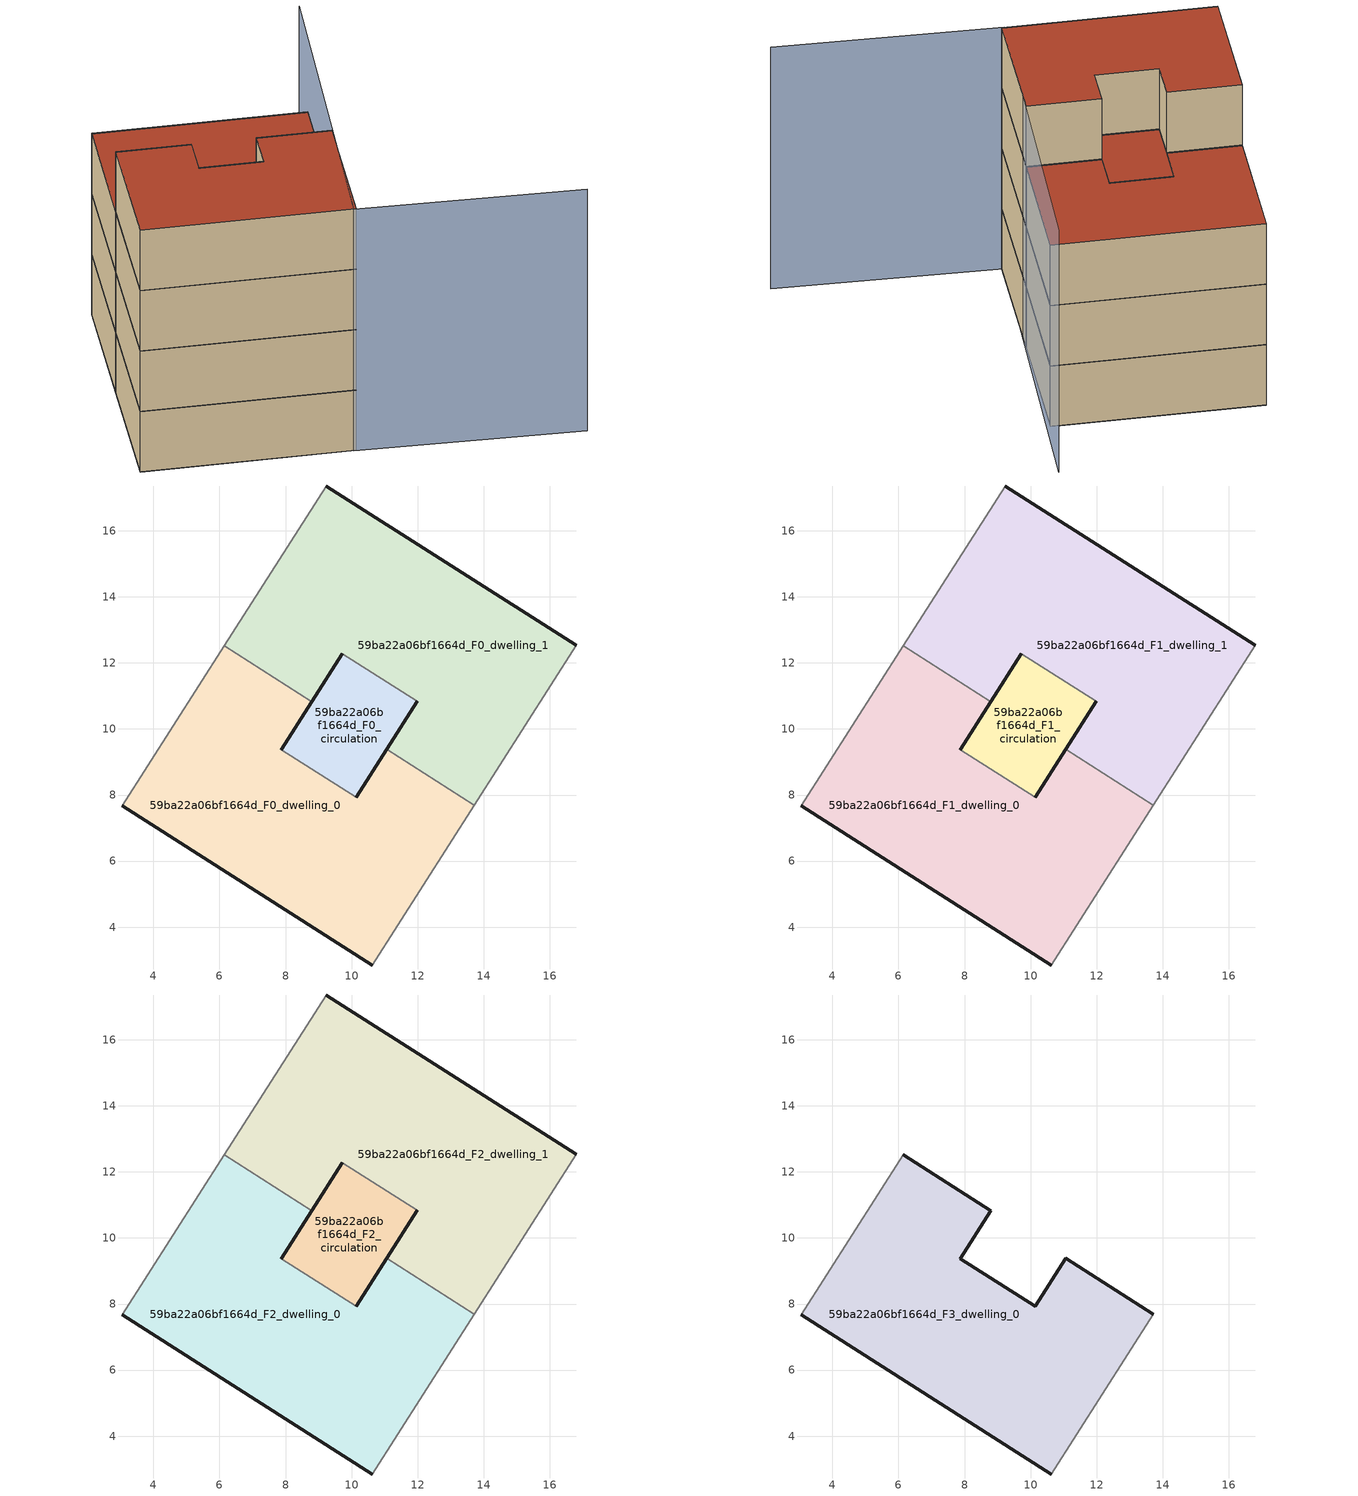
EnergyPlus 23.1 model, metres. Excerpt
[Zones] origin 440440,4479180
59ba22a06bf1664d_F0_dwelling_0
 floor ground (EU_floor_Construction): 10.62,2.85 13.71,7.69 11.06,9.38 10.14,7.93 7.87,9.38 8.8,10.83 6.15,12.51 3.06,7.67 z0
 wall outside (EU_wall_Construction): 8.8,10.83 7.87,9.38 / 10.14,7.93 11.06,9.38 / 10.62,2.85 3.06,7.67 z0:3
 wall to 59ba22a06bf1664d_F0_dwelling_1 (EU_wall_Construction): 6.15,12.51 8.8,10.83 / 11.06,9.38 13.71,7.69 z0:3
 wall to 59ba22a06bf1664d_F0_circulation (EU_wall_Construction): 7.87,9.38 10.14,7.93 z0:3
 wall adiabatic (EU_wall_Construction): 13.71,7.69 10.62,2.85 / 3.06,7.67 6.15,12.51 z0:3
59ba22a06bf1664d_F0_dwelling_1
 floor ground (EU_floor_Construction): 13.71,7.69 16.8,12.54 9.24,17.36 6.15,12.51 8.8,10.83 9.72,12.28 11.99,10.83 11.06,9.38 z0
 wall outside (EU_wall_Construction): 11.06,9.38 11.99,10.83 / 9.72,12.28 8.8,10.83 / 9.24,17.36 16.8,12.54 z0:3
 wall adiabatic (EU_wall_Construction): 16.8,12.54 13.71,7.69 / 6.15,12.51 9.24,17.36 z0:3
 wall to 59ba22a06bf1664d_F0_circulation (EU_wall_Construction): 11.99,10.83 9.72,12.28 z0:3
59ba22a06bf1664d_F0_circulation
 floor ground (EU_floor_Construction): 10.14,7.93 11.99,10.83 9.72,12.28 7.87,9.38 z0
 wall outside (EU_wall_Construction): 7.87,9.38 9.72,12.28 / 11.99,10.83 10.14,7.93 z0:3
59ba22a06bf1664d_F1_dwelling_0
 floor to 59ba22a06bf1664d_F0_dwelling_0 (EU_floor_Construction): 10.62,2.85 13.71,7.69 11.06,9.38 10.14,7.93 7.87,9.38 8.8,10.83 6.15,12.51 3.06,7.67 z3
 wall outside (EU_wall_Construction): 8.8,10.83 7.87,9.38 / 10.14,7.93 11.06,9.38 / 10.62,2.85 3.06,7.67 z3:6
 wall to 59ba22a06bf1664d_F1_dwelling_1 (EU_wall_Construction): 6.15,12.51 8.8,10.83 / 11.06,9.38 13.71,7.69 z3:6
 wall to 59ba22a06bf1664d_F1_circulation (EU_wall_Construction): 7.87,9.38 10.14,7.93 z3:6
 wall adiabatic (EU_wall_Construction): 13.71,7.69 10.62,2.85 / 3.06,7.67 6.15,12.51 z3:6
59ba22a06bf1664d_F1_dwelling_1
 floor to 59ba22a06bf1664d_F0_dwelling_1 (EU_floor_Construction): 13.71,7.69 16.8,12.54 9.24,17.36 6.15,12.51 8.8,10.83 9.72,12.28 11.99,10.83 11.06,9.38 z3
 wall outside (EU_wall_Construction): 11.06,9.38 11.99,10.83 / 9.72,12.28 8.8,10.83 / 9.24,17.36 16.8,12.54 z3:6
 wall adiabatic (EU_wall_Construction): 16.8,12.54 13.71,7.69 / 6.15,12.51 9.24,17.36 z3:6
 wall to 59ba22a06bf1664d_F1_circulation (EU_wall_Construction): 11.99,10.83 9.72,12.28 z3:6
59ba22a06bf1664d_F1_circulation
 floor to 59ba22a06bf1664d_F0_circulation (EU_floor_Construction): 10.14,7.93 11.99,10.83 9.72,12.28 7.87,9.38 z3
 wall outside (EU_wall_Construction): 7.87,9.38 9.72,12.28 / 11.99,10.83 10.14,7.93 z3:6
59ba22a06bf1664d_F2_dwelling_0
 floor to 59ba22a06bf1664d_F1_dwelling_0 (EU_floor_Construction): 10.62,2.85 13.71,7.69 11.06,9.38 10.14,7.93 7.87,9.38 8.8,10.83 6.15,12.51 3.06,7.67 z6
 wall outside (EU_wall_Construction): 8.8,10.83 7.87,9.38 / 10.14,7.93 11.06,9.38 / 10.62,2.85 3.06,7.67 z6:9
 wall to 59ba22a06bf1664d_F2_dwelling_1 (EU_wall_Construction): 6.15,12.51 8.8,10.83 / 11.06,9.38 13.71,7.69 z6:9
 wall to 59ba22a06bf1664d_F2_circulation (EU_wall_Construction): 7.87,9.38 10.14,7.93 z6:9
 wall adiabatic (EU_wall_Construction): 13.71,7.69 10.62,2.85 / 3.06,7.67 6.15,12.51 z6:9
59ba22a06bf1664d_F2_dwelling_1
 floor to 59ba22a06bf1664d_F1_dwelling_1 (EU_floor_Construction): 13.71,7.69 16.8,12.54 9.24,17.36 6.15,12.51 8.8,10.83 9.72,12.28 11.99,10.83 11.06,9.38 z6
 wall outside (EU_wall_Construction): 11.06,9.38 11.99,10.83 / 9.72,12.28 8.8,10.83 / 9.24,17.36 16.8,12.54 z6:9
 wall adiabatic (EU_wall_Construction): 16.8,12.54 13.71,7.69 / 6.15,12.51 9.24,17.36 z6:9
 wall to 59ba22a06bf1664d_F2_circulation (EU_wall_Construction): 11.99,10.83 9.72,12.28 z6:9
 roof outside (EU_roof_Construction): 16.8,12.54 13.71,7.69 11.06,9.38 11.99,10.83 9.72,12.28 8.8,10.83 6.15,12.51 9.24,17.36 z9
59ba22a06bf1664d_F2_circulation
 floor to 59ba22a06bf1664d_F1_circulation (EU_floor_Construction): 10.14,7.93 11.99,10.83 9.72,12.28 7.87,9.38 z6
 wall outside (EU_wall_Construction): 7.87,9.38 9.72,12.28 / 11.99,10.83 10.14,7.93 z6:9
 roof outside (EU_roof_Construction): 11.99,10.83 10.14,7.93 7.87,9.38 9.72,12.28 z9
59ba22a06bf1664d_F3_dwelling_0
 floor to 59ba22a06bf1664d_F2_dwelling_0 (EU_floor_Construction): 10.62,2.85 13.71,7.69 11.06,9.38 10.14,7.93 7.87,9.38 8.8,10.83 6.15,12.51 3.06,7.67 z9
 wall outside (EU_wall_Construction): 6.15,12.51 8.8,10.83 7.87,9.38 10.14,7.93 11.06,9.38 13.71,7.69 / 10.62,2.85 3.06,7.67 z9:12
 wall adiabatic (EU_wall_Construction): 13.71,7.69 10.62,2.85 / 3.06,7.67 6.15,12.51 z9:12
 roof outside (EU_roof_Construction): 11.06,9.38 13.71,7.69 10.62,2.85 3.06,7.67 6.15,12.51 8.8,10.83 7.87,9.38 10.14,7.93 z12
shading: 18.55,-2.48 10.52,2.9 / 10.52,2.9 18.75,15.17 z0:12
[Building]
EU S2 Campaign: North Axis=0; Terrain=City; Solar Distribution=FullExterior
[Site:Location]
Madrid: Latitude=40.5; Longitude=-3.5; Time Zone=1; Elevation=609
[SizingPeriod:WeatherFileDays]
AnnualSizingPeriod: Begin Month=1; Begin Day of Month=1; End Month=12; End Day of Month=31; Day of Week for Start Day=Monday; Use Weather File Daylight Saving Period=No; Use Weather File Rain and Snow Indicators=No
[MATERIAL]
EU_InternalMass_Material: Roughness=MediumRough; Thickness=0.1; Conductivity=1; Density=1800; Specific Heat=900; Thermal Absorptance=0.9; Solar Absorptance=0.7; Visible Absorptance=0.7
[MATERIAL:NOMASS] Roughness=MediumRough; Thermal Absorptance=0.9; Solar Absorptance=0.7; Visible Absorptance=0.7
Name | Thermal Resistance
EU_wall_NoMass | 1.60022
EU_roof_NoMass | 1.57597
EU_floor_NoMass | 0.470652
[CONSTRUCTION]
EU_wall_Construction: EU_wall_NoMass
EU_roof_Construction: EU_roof_NoMass
EU_floor_Construction: EU_floor_NoMass
EU_InternalMass_Construction: EU_InternalMass_Material
[ZONE] Type=1; Multiplier=1; Ceiling Height=autocalculate; Floor Area=autocalculate; Part of Total Floor Area=Yes
Name | Volume
59ba22a06bf1664d_F0_dwelling_0; 59ba22a06bf1664d_F1_dwelling_0; 59ba22a06bf1664d_F2_dwelling_0; 59ba22a06bf1664d_F3_dwelling_0 | 140.531
59ba22a06bf1664d_F0_dwelling_1; 59ba22a06bf1664d_F1_dwelling_1; 59ba22a06bf1664d_F2_dwelling_1 | 140.516
59ba22a06bf1664d_F0_circulation; 59ba22a06bf1664d_F1_circulation; 59ba22a06bf1664d_F2_circulation | 27.7972
[INTERNALMASS] Construction=EU_InternalMass_Construction
Name | Zone or ZoneList | Surface Area
59ba22a06bf1664d_F0_dwelling_0_EU_InternalMass | 59ba22a06bf1664d_F0_dwelling_0 | 46.8404
59ba22a06bf1664d_F0_dwelling_1_EU_InternalMass | 59ba22a06bf1664d_F0_dwelling_1 | 46.8404
59ba22a06bf1664d_F1_dwelling_0_EU_InternalMass | 59ba22a06bf1664d_F1_dwelling_0 | 46.8404
59ba22a06bf1664d_F1_dwelling_1_EU_InternalMass | 59ba22a06bf1664d_F1_dwelling_1 | 46.8404
59ba22a06bf1664d_F2_dwelling_0_EU_InternalMass | 59ba22a06bf1664d_F2_dwelling_0 | 46.8404
59ba22a06bf1664d_F2_dwelling_1_EU_InternalMass | 59ba22a06bf1664d_F2_dwelling_1 | 46.8404
59ba22a06bf1664d_F3_dwelling_0_EU_InternalMass | 59ba22a06bf1664d_F3_dwelling_0 | 102.973
[OTHEREQUIPMENT] Fuel Type=Electricity; Design Level Calculation Method=Watts/Area; Power per Zone Floor Area=1; Fraction Latent=0; Fraction Radiant=0; Fraction Lost=0; Carbon Dioxide Generation Rate=0; EndUse Subcategory=EU_Step8_InternalGains
Name | Zone or ZoneList or Space or SpaceList | Schedule
EU_Step8_InternalGain_59ba22a06bf1664d_F0_dwelling_0_f000 | 59ba22a06bf1664d_F0_dwelling_0 | EU_Step8_GainSchedule_59ba22a06bf1664d_F0_dwelling_0_f000
EU_Step8_InternalGain_59ba22a06bf1664d_F0_dwelling_1_f000 | 59ba22a06bf1664d_F0_dwelling_1 | EU_Step8_GainSchedule_59ba22a06bf1664d_F0_dwelling_1_f000
EU_Step8_InternalGain_59ba22a06bf1664d_F1_dwelling_0_f000 | 59ba22a06bf1664d_F1_dwelling_0 | EU_Step8_GainSchedule_59ba22a06bf1664d_F1_dwelling_0_f000
EU_Step8_InternalGain_59ba22a06bf1664d_F1_dwelling_1_f000 | 59ba22a06bf1664d_F1_dwelling_1 | EU_Step8_GainSchedule_59ba22a06bf1664d_F1_dwelling_1_f000
EU_Step8_InternalGain_59ba22a06bf1664d_F2_dwelling_0_f000 | 59ba22a06bf1664d_F2_dwelling_0 | EU_Step8_GainSchedule_59ba22a06bf1664d_F2_dwelling_0_f000
EU_Step8_InternalGain_59ba22a06bf1664d_F2_dwelling_1_f000 | 59ba22a06bf1664d_F2_dwelling_1 | EU_Step8_GainSchedule_59ba22a06bf1664d_F2_dwelling_1_f000
EU_Step8_InternalGain_59ba22a06bf1664d_F3_dwelling_0_f000 | 59ba22a06bf1664d_F3_dwelling_0 | EU_Step8_GainSchedule_59ba22a06bf1664d_F3_dwelling_0_f000
[ZONEINFILTRATION:DESIGNFLOWRATE] Schedule=EU_AlwaysOn; Design Flow Rate Calculation Method=Flow/Area; Flow Rate per Floor Area=0.0005; Constant Term Coefficient=1; Temperature Term Coefficient=0; Velocity Term Coefficient=0; Velocity Squared Term Coefficient=0
Name | Zone or ZoneList or Space or SpaceList
EU_Circulation_Infiltration_59ba22a06bf1664d_F0_circulation | 59ba22a06bf1664d_F0_circulation
EU_Circulation_Infiltration_59ba22a06bf1664d_F1_circulation | 59ba22a06bf1664d_F1_circulation
EU_Circulation_Infiltration_59ba22a06bf1664d_F2_circulation | 59ba22a06bf1664d_F2_circulation
[ZONEVENTILATION:DESIGNFLOWRATE] Schedule=EU_AlwaysOn; Design Flow Rate Calculation Method=AirChanges/Hour; Air Changes per Hour=0.480704; Ventilation Type=Natural; Fan Pressure Rise=0; Fan Total Efficiency=1; Constant Term Coefficient=1; Temperature Term Coefficient=0; Velocity Term Coefficient=0; Velocity Squared Term Coefficient=0; Minimum Indoor Temperature=-100; Maximum Indoor Temperature=100; Delta Temperature=-100; Minimum Outdoor Temperature=-100; Maximum Outdoor Temperature=100; Maximum Wind Speed=40
Name | Zone or ZoneList or Space or SpaceList
EU_ConstantAir_59ba22a06bf1664d_F0_dwelling_0 | 59ba22a06bf1664d_F0_dwelling_0
EU_ConstantAir_59ba22a06bf1664d_F0_dwelling_1 | 59ba22a06bf1664d_F0_dwelling_1
EU_ConstantAir_59ba22a06bf1664d_F1_dwelling_0 | 59ba22a06bf1664d_F1_dwelling_0
EU_ConstantAir_59ba22a06bf1664d_F1_dwelling_1 | 59ba22a06bf1664d_F1_dwelling_1
EU_ConstantAir_59ba22a06bf1664d_F2_dwelling_0 | 59ba22a06bf1664d_F2_dwelling_0
EU_ConstantAir_59ba22a06bf1664d_F2_dwelling_1 | 59ba22a06bf1664d_F2_dwelling_1
EU_ConstantAir_59ba22a06bf1664d_F3_dwelling_0 | 59ba22a06bf1664d_F3_dwelling_0
[HVACTEMPLATE:THERMOSTAT] Constant Heating Setpoint=20; Constant Cooling Setpoint=50
EU_HeatOnly_59ba22a06bf1664d_F0_dwelling_0; EU_HeatOnly_59ba22a06bf1664d_F0_dwelling_1; EU_HeatOnly_59ba22a06bf1664d_F1_dwelling_0; EU_HeatOnly_59ba22a06bf1664d_F1_dwelling_1; EU_HeatOnly_59ba22a06bf1664d_F2_dwelling_0; EU_HeatOnly_59ba22a06bf1664d_F2_dwelling_1; EU_HeatOnly_59ba22a06bf1664d_F3_dwelling_0
[HVACTEMPLATE:ZONE:IDEALLOADSAIRSYSTEM] System Availability Schedule=EU_AlwaysOn; Maximum Heating Supply Air Temperature=50; Minimum Cooling Supply Air Temperature=13; Maximum Heating Supply Air Humidity Ratio=0.0156; Minimum Cooling Supply Air Humidity Ratio=0.0077; Heating Limit=NoLimit; Cooling Limit=NoLimit; Heating Availability Schedule=EU_AlwaysOn; Cooling Availability Schedule=EU_CoolingOff; Dehumidification Control Type=ConstantSensibleHeatRatio; Cooling Sensible Heat Ratio=0.7; Dehumidification Setpoint=60; Humidification Control Type=None; Humidification Setpoint=30; Outdoor Air Method=None; Outdoor Air Flow Rate per Person=0.00944; Outdoor Air Flow Rate per Zone Floor Area=0; Outdoor Air Flow Rate per Zone=0; Demand Controlled Ventilation Type=None; Outdoor Air Economizer Type=NoEconomizer; Heat Recovery Type=None; Sensible Heat Recovery Effectiveness=0.7; Latent Heat Recovery Effectiveness=0.65
Name | Template Thermostat
59ba22a06bf1664d_F0_dwelling_0 | EU_HeatOnly_59ba22a06bf1664d_F0_dwelling_0
59ba22a06bf1664d_F0_dwelling_1 | EU_HeatOnly_59ba22a06bf1664d_F0_dwelling_1
59ba22a06bf1664d_F1_dwelling_0 | EU_HeatOnly_59ba22a06bf1664d_F1_dwelling_0
59ba22a06bf1664d_F1_dwelling_1 | EU_HeatOnly_59ba22a06bf1664d_F1_dwelling_1
59ba22a06bf1664d_F2_dwelling_0 | EU_HeatOnly_59ba22a06bf1664d_F2_dwelling_0
59ba22a06bf1664d_F2_dwelling_1 | EU_HeatOnly_59ba22a06bf1664d_F2_dwelling_1
59ba22a06bf1664d_F3_dwelling_0 | EU_HeatOnly_59ba22a06bf1664d_F3_dwelling_0
[SIZING:ZONE] Zone Cooling Design Supply Air Temperature Input Method=SupplyAirTemperature; Zone Cooling Design Supply Air Temperature=13; Zone Heating Design Supply Air Temperature Input Method=SupplyAirTemperature; Zone Heating Design Supply Air Temperature=50; Zone Cooling Design Supply Air Humidity Ratio=0.008; Zone Heating Design Supply Air Humidity Ratio=0.008; Cooling Design Air Flow Method=DesignDay; Cooling Design Air Flow Rate=0; Cooling Minimum Air Flow per Zone Floor Area=0.000762; Cooling Minimum Air Flow=0; Cooling Minimum Air Flow Fraction=0.2; Heating Design Air Flow Method=DesignDay; Heating Design Air Flow Rate=0; Heating Maximum Air Flow per Zone Floor Area=0.002032; Heating Maximum Air Flow=0.141576; Heating Maximum Air Flow Fraction=0.3; Account for Dedicated Outdoor Air System=No; Dedicated Outdoor Air System Control Strategy=NeutralSupplyAir; Dedicated Outdoor Air Low Setpoint Temperature for Design=autosize; Dedicated Outdoor Air High Setpoint Temperature for Design=autosize; Zone Load Sizing Method=Sensible Load Only No Latent Load; Zone Latent Cooling Design Supply Air Humidity Ratio Input Method=HumidityRatioDifference; Zone Cooling Design Supply Air Humidity Ratio Difference=0.005; Zone Latent Heating Design Supply Air Humidity Ratio Input Method=HumidityRatioDifference; Zone Humidification Design Supply Air Humidity Ratio Difference=0.005
59ba22a06bf1664d_F0_dwelling_0; 59ba22a06bf1664d_F0_dwelling_1; 59ba22a06bf1664d_F1_dwelling_0; 59ba22a06bf1664d_F1_dwelling_1; 59ba22a06bf1664d_F2_dwelling_0; 59ba22a06bf1664d_F2_dwelling_1; 59ba22a06bf1664d_F3_dwelling_0
[SCHEDULE:CONSTANT]
Name | Hourly Value
EU_AlwaysOn | 1
EU_CoolingOff | 0
[SCHEDULE:FILE] Column Number=1; Rows to Skip at Top=0; Number of Hours of Data=8760; Column Separator=Comma; Interpolate to Timestep=No; Minutes per Item=60; Adjust Schedule for Daylight Savings=Yes
Name | File
EU_Step8_GainSchedule_59ba22a06bf1664d_F0_dwelling_0_f000 | ../../schedules/59ba22a06bf1664d/59ba22a06bf1664d_F0_dwelling_0_f000_gain.csv
EU_Step8_GainSchedule_59ba22a06bf1664d_F0_dwelling_1_f000 | ../../schedules/59ba22a06bf1664d/59ba22a06bf1664d_F0_dwelling_1_f000_gain.csv
EU_Step8_GainSchedule_59ba22a06bf1664d_F1_dwelling_0_f000 | ../../schedules/59ba22a06bf1664d/59ba22a06bf1664d_F1_dwelling_0_f000_gain.csv
EU_Step8_GainSchedule_59ba22a06bf1664d_F1_dwelling_1_f000 | ../../schedules/59ba22a06bf1664d/59ba22a06bf1664d_F1_dwelling_1_f000_gain.csv
EU_Step8_GainSchedule_59ba22a06bf1664d_F2_dwelling_0_f000 | ../../schedules/59ba22a06bf1664d/59ba22a06bf1664d_F2_dwelling_0_f000_gain.csv
EU_Step8_GainSchedule_59ba22a06bf1664d_F2_dwelling_1_f000 | ../../schedules/59ba22a06bf1664d/59ba22a06bf1664d_F2_dwelling_1_f000_gain.csv
EU_Step8_GainSchedule_59ba22a06bf1664d_F3_dwelling_0_f000 | ../../schedules/59ba22a06bf1664d/59ba22a06bf1664d_F3_dwelling_0_f000_gain.csv
